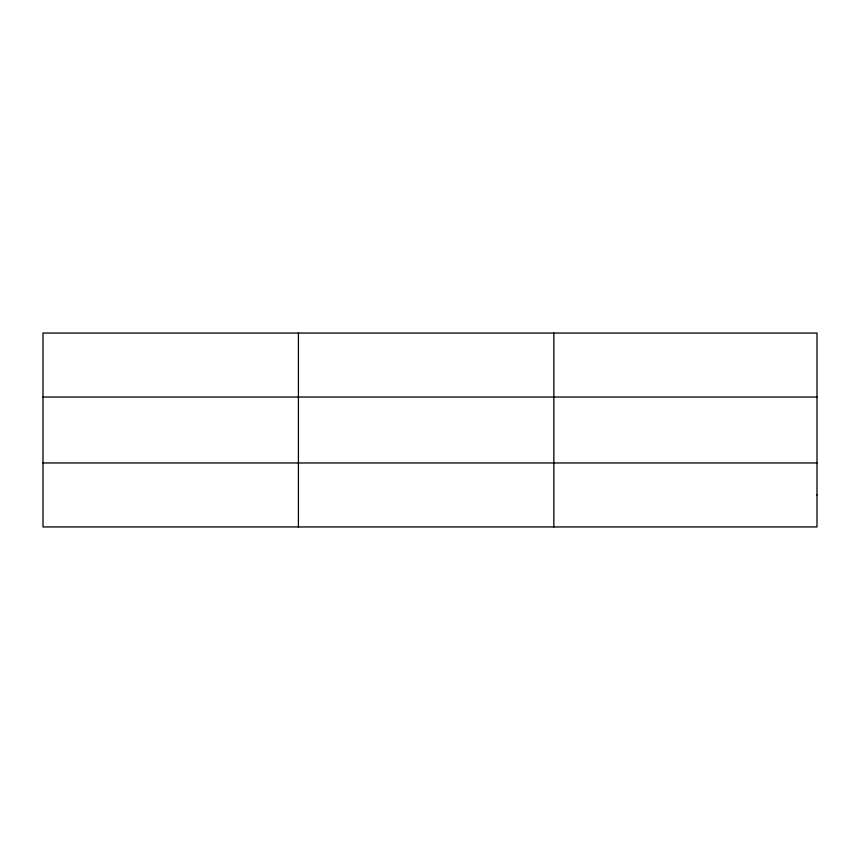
<?xml version="1.0" encoding="UTF-8"?>
<svg xmlns="http://www.w3.org/2000/svg" width="860" height="860" viewBox="0 0 860 860"><rect width="100%" height="100%" fill="white"/><g stroke="black" fill="none" stroke-linecap="round" stroke-linejoin="round"><path stroke-width="1.29" d="M298.42 526.943L298.42 333.056M553.84 526.943L553.84 333.056M43 397.04L817 397.04M43 462.959L817 462.959M817 494.952L817 526.943L43 526.943L43 333.056L817 333.056L817 494.952"/></g></svg>
